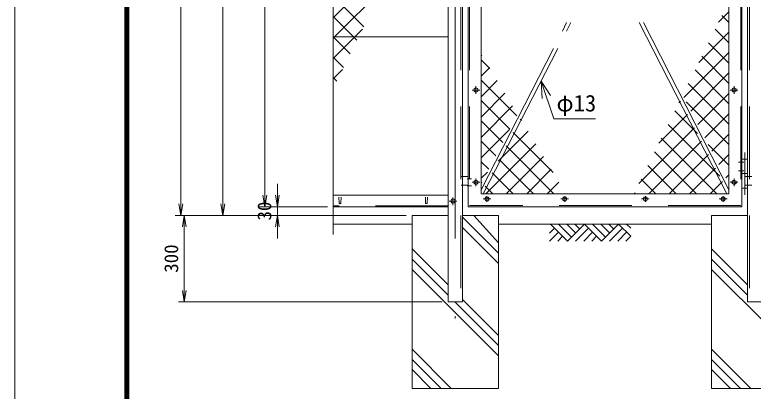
# Model space of a CAD drawing. Units: millimetres, scale not verified. Extents: x -5936 to 5936, y -4198 to 4198.
# Drawn here: x -5936 to -3372, y -1838 to -532 of the extents above; entities that cross this region are included whole.
import ezdxf
from ezdxf.enums import TextEntityAlignment as Align

# ---------------------------------------------------------------- set-up
doc = ezdxf.new("R2010")
doc.units = ezdxf.units.MM
doc.header["$LTSCALE"] = 30
doc.linetypes.add('USER2', pattern=[12.6, 8.4, -4.2])
doc.linetypes.add('USER3', pattern=[50.5, 30, -9, 2.5, -9])
for name, color, linetype, lineweight in [('0-0_22', 7, 'Continuous', 9), ('0-3_27', 3, 'Continuous', 9), ('0-5_D-STR1', 1, 'Continuous', 9), ('0-6_D-STR-DIM', 7, 'Continuous', 9), ('0-7_D-STR-TXT', 7, 'Continuous', 9), ('0-9_D-STR4', 7, 'Continuous', 9), ('0-C_0', 7, 'Continuous', 9), ('0-D_D-DCR-HCH', 7, 'Continuous', 9), ('0-E_1', 7, 'Continuous', 9), ('0-F_D-TTL', 7, 'Continuous', 9)]:
    doc.layers.add(name, color=color, linetype=linetype, lineweight=lineweight)
doc.styles.add('ＭＳ ゴシック', font='')
doc.styles.get('ＭＳ ゴシック').set_extended_font_data('MS Gothic')

# ---------------------------------------------------------------- blocks, each defined once
blk = doc.blocks.new('G73')
at = {"layer": '0-0_22'}
for p, q in [((33380.7, 138142), (34301.9, 139063.2)), ((35555.7, 136528.8), (33380.7, 138703.7)), ((33380.7, 136020.7), (35004, 137644)), ((37632.3, 132330.8), (33380.7, 136582.4)), ((33380.7, 133899.4), (35706.1, 136224.7)), ((33380.7, 131778.1), (36408.2, 134805.5)), ((39709, 128132.8), (33380.7, 134461.1)), ((33380.7, 129656.7), (37110.2, 133386.2)), ((41785.7, 123934.8), (33380.7, 132339.7)), ((33380.7, 127535.4), (37812.3, 131967)), ((33380.7, 125414.1), (38514.4, 130547.7)), ((37652.4, 123321.8), (40620.6, 126290)), ((33913.4, 123321.8), (33380.7, 123854.5)), ((33380.7, 119050.1), (37652.4, 123321.8)), ((45575.2, 111660), (33913.4, 123321.8)), ((33380.7, 112686.2), (42726.8, 122032.3)), ((45575.2, 109538.7), (33380.7, 121733.1)), ((33380.7, 110564.9), (43428.9, 120613)), ((45575.2, 107417.3), (33380.7, 119611.8)), ((45249.4, 105621.8), (32384, 118487.3)), ((32592.9, 118262.3), (33036.8, 118706.2)), ((33380.7, 108443.5), (44131, 119193.8)), ((33380.7, 106322.2), (44833.1, 117774.5)), ((43128.1, 105621.8), (33380.7, 115369.2)), ((41006.8, 105621.8), (33380.7, 113247.9)), ((38885.5, 105621.8), (33380.7, 111126.5)), ((49025.2, 109238.8), (49045.5, 109259.1)), ((36764.2, 105621.8), (33380.7, 109005.2)), ((50092.4, 107142.8), (49025.2, 108210)), ((49025.2, 107117.5), (49747.6, 107839.8)), ((34642.8, 105621.8), (33380.7, 106883.9)), ((49025.2, 104996.1), (50449.7, 106420.6)), ((33380.7, 93594.3), (45408.3, 105621.8)), ((45575.2, 94689.4), (34642.8, 105621.8)), ((45575.2, 96810.7), (36764.2, 105621.8)), ((45575.2, 98932.1), (38885.5, 105621.8)), ((45575.2, 101053.4), (41006.8, 105621.8)), ((45575.2, 103174.7), (43128.1, 105621.8)), ((45575.2, 105296), (45249.4, 105621.8)), ((45408.3, 105621.8), (45575.2, 105788.8)), ((52169, 102944.9), (49025.2, 106088.7)), ((45575.2, 92568.1), (33380.7, 104762.6)), ((49025.2, 102874.8), (51151.7, 105001.3)), ((53713.8, 99278.8), (49025.2, 103967.3)), ((33380.7, 91473), (45575.2, 103667.5)), ((49025.2, 100753.5), (51853.8, 103582.1)), ((45575.2, 90446.8), (33380.7, 102641.3)), ((33380.7, 89351.7), (45575.2, 101546.1)), ((49025.2, 98632.2), (52555.9, 102162.8)), ((52985.6, 97885.6), (49025.2, 101846)), ((44778.9, 89121.8), (33380.7, 100519.9)), ((49025.2, 96510.9), (53258, 100743.6)), ((35272.2, 89121.8), (45575.2, 99424.8)), ((52257.5, 96492.4), (49025.2, 99724.7)), ((49025.2, 94389.5), (53494, 98858.3)), ((54245.7, 98746.9), (54069.5, 98923.1)), ((42657.6, 89121.8), (33380.7, 98398.6)), ((52306, 95549), (54662.1, 97905.1)), ((37393.5, 89121.8), (45575.2, 97303.5)), ((51529.3, 95099.3), (49025.2, 97603.4)), ((56322.4, 94548.9), (53341.3, 97529.9)), ((40536.2, 89121.8), (33380.7, 96277.3)), ((49983.4, 91105), (55364.2, 96485.9)), ((58399.1, 90350.9), (52613.2, 96136.7)), ((50801.2, 93706.1), (49025.2, 95482.1)), ((39514.9, 89121.8), (45575.2, 95182.2)), ((50271.5, 89271.8), (56066.3, 95066.6)), ((57356.8, 89271.8), (51885, 94743.6)), ((38414.9, 89121.8), (33380.7, 94156)), ((49025.2, 92268.2), (51171.4, 94414.4)), ((41636.2, 89121.8), (45575.2, 93060.9)), ((50073.1, 92312.9), (49025.2, 93360.7)), ((55235.5, 89271.8), (51156.9, 93350.4)), ((52392.8, 89271.8), (56768.3, 93647.4)), ((36293.6, 89121.8), (33380.7, 92034.7)), ((53114.2, 89271.8), (50428.8, 91957.2)), ((54514.1, 89271.8), (57470.4, 92228.1)), ((43757.5, 89121.8), (45575.2, 90939.5)), ((49344.9, 90919.7), (49025.2, 91239.4)), ((56635.4, 89271.8), (58172.5, 90808.9)), ((50992.8, 89271.8), (49700.6, 90564)), ((34172.3, 89121.8), (33380.7, 89913.3)), ((58756.7, 89271.8), (58874.6, 89389.6))]:
    blk.add_line(p, q, dxfattribs=at)
for points in [[(43862.4, 119736.8), (40277.4, 123321.8), (33380.7, 130218.4)], [(33380.7, 123292.8), (33409.8, 123321.8), (39216.5, 129128.5)], [(45575.2, 115902.6), (38156, 123321.8), (33380.7, 128097.1)], [(33380.7, 121171.5), (35531.1, 123321.8), (39918.5, 127709.2)], [(45575.2, 113781.3), (36034.7, 123321.8), (33380.7, 125975.8)], [(33614.2, 117162.3), (39773.7, 123321.8), (41322.7, 124870.8)], [(33380.7, 114807.5), (41895.1, 123321.8), (42024.8, 123451.5)], [(33380.7, 104200.9), (34801.7, 105621.8), (45535.1, 116355.3)], [(33380.7, 102079.6), (36923, 105621.8), (45575.2, 114274.1)], [(33380.7, 99958.3), (39044.3, 105621.8), (45575.2, 112152.7)], [(33380.7, 97836.9), (41165.6, 105621.8), (45575.2, 110031.4)], [(33380.7, 95715.6), (43286.9, 105621.8), (45575.2, 107910.1)]]:
    blk.add_lwpolyline(points, dxfattribs=at)
blk = doc.blocks.new('G74')
at = {"layer": '0-0_22'}
for p, q in [((59256.6, 85697.5), (59680.9, 86121.8)), ((59256.6, 84849), (60529.4, 86121.8)), ((60105.1, 85697.5), (61453.3, 84349.4)), ((60529.4, 86121.8), (62301.8, 84349.4)), ((61528.7, 86121.8), (61029.1, 85622.2)), ((62377.2, 86121.8), (61453.3, 85197.9)), ((63225.7, 86121.8), (61877.5, 84773.6)), ((64074.2, 86121.8), (62301.8, 84349.4)), ((63650, 85697.6), (64998.1, 84349.4)), ((64074.2, 86121.8), (65846.7, 84349.4)), ((65073.5, 86121.8), (64573.9, 85622.2)), ((65922, 86121.8), (64998.1, 85197.9)), ((66770.5, 86121.8), (65422.4, 84773.7)), ((67619.1, 86121.8), (65846.6, 84349.4)), ((67718.9, 85173.4), (67194.8, 85697.5)), ((59256.6, 84849), (59756.2, 84349.4)), ((59680.9, 85273.3), (60604.8, 84349.4)), ((62801.5, 84849), (63301.1, 84349.4)), ((63225.7, 85273.3), (64149.6, 84349.4)), ((66845.9, 84349.4), (66346.3, 84849)), ((67694.4, 84349.4), (66770.5, 85273.3))]:
    blk.add_line(p, q, dxfattribs=at)
blk = doc.blocks.new('G75')
at = {"layer": '0-0_22'}
for p, q in [((73911.8, 102305.5), (74825.2, 103219)), ((74825.2, 103623.2), (74755.3, 103693.2)), ((74825.2, 101501.9), (73953.3, 102373.8)), ((71121.7, 97394.1), (74825.2, 101097.6)), ((74825.2, 99380.6), (73151.3, 101054.5)), ((74825.2, 97259.2), (72349.3, 99735.1)), ((71849.8, 96000.9), (74825.2, 98976.3)), ((74825.2, 95137.9), (71547.3, 98415.8)), ((70623.4, 96895.8), (70766, 97038.4)), ((72578, 94607.8), (74825.2, 96855)), ((67335.1, 91486.2), (71494.1, 95645.2)), ((73047.7, 92672.8), (69943.4, 95777.1)), ((74825.2, 93016.6), (71859.7, 95982.1)), ((73306.1, 93214.6), (74825.2, 94733.7)), ((67242, 89271.8), (72222.3, 94252.1)), ((74327.4, 89271.8), (69141.4, 94457.8)), ((72206, 89271.8), (68339.4, 93138.4)), ((69363.3, 89271.8), (72950.4, 92858.9)), ((74034.3, 91821.4), (74825.2, 92612.4)), ((70084.7, 89271.8), (67537.4, 91819.1)), ((74825.2, 90895.3), (74182.3, 91538.2)), ((71484.7, 89271.8), (73678.6, 91465.7)), ((67963.4, 89271.8), (66735.5, 90499.8)), ((73606, 89271.8), (74406.7, 90072.5)), ((74762.4, 90428.2), (74825.2, 90491))]:
    blk.add_line(p, q, dxfattribs=at)
blk = doc.blocks.new('_OPEN')
at = {"layer": '0-C_0'}
blk.add_line((-30, 5), (0, 0), dxfattribs=at)
blk.add_lwpolyline([(-30, -5), (0, 0), (-30, 0)], dxfattribs=at)
blk = doc.blocks.new('G76')
at = {"layer": '0-E_1'}
for q in [(56253.4, 99509.1), (55371.8, 99207.4), (56598.9, 97060.5)]:
    blk.add_line((55249.7, 101003.3), q, dxfattribs=at)

msp = doc.modelspace()

# ---------------------------------------------------------------- linework, layer by layer
at = {"layer": '0-0_22'}
for p, q in [((-4830.62, -541.72), (-4590.3, -301.41)), ((-4724.58, -572.85), (-4830.62, -466.81)), ((-4771.38, -667.46), (-4830.62, -608.23)), ((-4794.78, -714.77), (-4830.62, -678.94)), ((-4830.62, -753.85), (-4797.97, -721.21)), ((-4818.19, -762.08), (-4830.62, -749.65))]:
    msp.add_line(p, q, dxfattribs=at)
for points in [[(-4830.62, -612.43), (-4825.87, -607.68), (-4659.52, -441.34)], [(-4747.98, -620.15), (-4760.45, -607.68), (-4830.62, -537.52)], [(-4830.62, -683.14), (-4755.16, -607.68), (-4728.75, -581.27)]]:
    msp.add_lwpolyline(points, dxfattribs=at)
at = {"layer": '0-3_27', "linetype": 'USER3'}
msp.add_line((-3401.8, -1009.86), (-3401.8, -1156.29), dxfattribs=at)
at = {"layer": '0-3_27'}
for p, q in [((-3391.8, -1032.68), (-3411.8, -1032.68)), ((-3391.8, -1082.68), (-3411.8, -1082.68)), ((-3391.8, -1132.68), (-3411.8, -1132.68))]:
    msp.add_line(p, q, dxfattribs=at)
at = {"layer": '0-5_D-STR1', "linetype": 'USER3'}
for p, q in [((-4406.8, 1107.56), (-4406.8, -1584.93)), ((-4348.23, -792.68), (-4321.35, -792.68)), ((-4348.23, -792.68), (-4321.35, -792.68)), ((-4334.8, -779.25), (-4334.8, -806.13)), ((-4334.8, -779.25), (-4334.8, -806.13)), ((-3425.37, -792.68), (-3452.25, -792.68)), ((-3425.37, -792.68), (-3452.25, -792.68)), ((-3438.8, -779.25), (-3438.8, -806.13)), ((-3438.8, -779.25), (-3438.8, -806.13)), ((-4334.8, -1099.25), (-4334.8, -1126.13)), ((-4334.8, -1099.25), (-4334.8, -1126.13)), ((-3438.8, -1099.25), (-3438.8, -1126.13)), ((-3438.8, -1099.25), (-3438.8, -1126.13)), ((-4348.23, -1112.68), (-4321.35, -1112.68)), ((-4348.23, -1112.68), (-4321.35, -1112.68)), ((-3425.37, -1112.68), (-3452.25, -1112.68)), ((-3425.37, -1112.68), (-3452.25, -1112.68)), ((-4401.37, -1177.68), (-4428.25, -1177.68)), ((-4414.8, -1165.46), (-4414.8, -1192.32)), ((-4310.23, -1170.68), (-4283.35, -1170.68)), ((-4296.8, -1161.32), (-4296.8, -1180.31)), ((-4040.23, -1170.68), (-4013.35, -1170.68)), ((-4026.8, -1161.32), (-4026.8, -1180.31)), ((-3760.23, -1170.68), (-3733.35, -1170.68)), ((-3746.8, -1161.32), (-3746.8, -1180.31)), ((-3490.23, -1170.68), (-3463.35, -1170.68)), ((-3476.8, -1161.32), (-3476.8, -1180.31))]:
    msp.add_line(p, q, dxfattribs=at)
at = {"layer": '0-5_D-STR1'}
for p, q in [((-4431.8, 1040.15), (-4431.8, -1527.68)), ((-4381.8, 1040.15), (-4381.8, -1527.68)), ((-4361.8, 1040.15), (-4361.8, -1197.68)), ((-4316.8, 1040.15), (-4316.8, -1152.68)), ((-3456.8, 1040.15), (-3456.8, -1152.68)), ((-3411.8, 1040.15), (-3411.8, -1197.68)), ((-3391.8, 1040.15), (-3391.8, -1527.68)), ((-4830.62, -257.7), (-4830.62, -1293.37)), ((-4020.09, -558.8), (-4035.02, -587.96)), ((-4005.49, -558.8), (-4020.42, -587.96)), ((-3464.1, -1152.68), (-3768.11, -558.8)), ((-3456.8, -1138.42), (-3753.51, -558.8)), ((-4431.8, -607.68), (-4830.62, -607.68)), ((-4065.73, -647.96), (-4316.8, -1138.42)), ((-4051.13, -647.96), (-4309.5, -1152.68)), ((-4064.12, -893.06), (-3919.8, -893.06)), ((-3405.06, -1042.68), (-3423.92, -1042.68)), ((-3405.06, -1072.68), (-3423.55, -1072.68)), ((-4386.26, -1092.68), (-4364.27, -1092.68)), ((-4365.52, -1100.68), (-4350.73, -1100.68)), ((-3377.35, -1092.68), (-3398.79, -1092.68)), ((-3391.8, -1107.14), (-3391.8, -1085.7)), ((-4386.26, -1122.68), (-4364.27, -1122.68)), ((-4365.52, -1124.68), (-4350.73, -1124.68)), ((-3377.35, -1122.68), (-3398.79, -1122.68)), ((-3456.8, -1152.68), (-4316.8, -1152.68)), ((-4431.8, -1157.68), (-4830.62, -1157.68)), ((-4810.55, -1164.18), (-4809.8, -1184.68)), ((-4803.05, -1164.18), (-4803.8, -1184.68)), ((-4510.55, -1164.18), (-4509.8, -1184.68)), ((-4503.05, -1164.18), (-4503.8, -1184.68)), ((-4431.8, -1197.68), (-4830.62, -1197.68)), ((-3411.8, -1197.68), (-4361.8, -1197.68)), ((-4381.8, -1527.68), (-4431.8, -1527.68)), ((-3391.8, -1527.68), (-3341.8, -1527.68))]:
    msp.add_line(p, q, dxfattribs=at)
at = {"layer": '0-5_D-STR1', "linetype": 'USER2'}
for p, q in [((-4387.8, 1040.15), (-4387.8, -1527.68)), ((-4357.8, 1040.15), (-4357.8, -1193.68)), ((-3415.8, 1040.15), (-3415.8, -1193.68)), ((-3385.8, 1040.15), (-3385.8, -1527.68)), ((-4431.8, -1194.68), (-4830.62, -1194.68)), ((-3415.8, -1193.68), (-4357.8, -1193.68))]:
    msp.add_line(p, q, dxfattribs=at)
at = {"layer": '0-5_D-STR1'}
for points in [[(-4334.8, -800.52), (-4328.01, -796.6), (-4328.01, -788.76), (-4334.8, -784.84), (-4341.59, -788.76), (-4341.59, -796.6)], [(-4334.8, -800.52), (-4328.01, -796.6), (-4328.01, -788.76), (-4334.8, -784.84), (-4341.59, -788.76), (-4341.59, -796.6)], [(-3438.8, -800.52), (-3445.59, -796.6), (-3445.59, -788.76), (-3438.8, -784.84), (-3432.01, -788.76), (-3432.01, -796.6)], [(-3438.8, -800.52), (-3445.59, -796.6), (-3445.59, -788.76), (-3438.8, -784.84), (-3432.01, -788.76), (-3432.01, -796.6)], [(-4334.8, -1120.52), (-4328.01, -1116.6), (-4328.01, -1108.76), (-4334.8, -1104.84), (-4341.59, -1108.76), (-4341.59, -1116.6)], [(-4334.8, -1120.52), (-4328.01, -1116.6), (-4328.01, -1108.76), (-4334.8, -1104.84), (-4341.59, -1108.76), (-4341.59, -1116.6)], [(-3438.8, -1120.52), (-3445.59, -1116.6), (-3445.59, -1108.76), (-3438.8, -1104.84), (-3432.01, -1108.76), (-3432.01, -1116.6)], [(-3438.8, -1120.52), (-3445.59, -1116.6), (-3445.59, -1108.76), (-3438.8, -1104.84), (-3432.01, -1108.76), (-3432.01, -1116.6)], [(-4422.64, -1177.68), (-4418.72, -1184.47), (-4410.88, -1184.47), (-4406.96, -1177.68), (-4410.88, -1170.89), (-4418.72, -1170.89)], [(-4288.96, -1170.68), (-4292.88, -1177.47), (-4300.72, -1177.47), (-4304.64, -1170.68), (-4300.72, -1163.89), (-4292.88, -1163.89)], [(-4018.96, -1170.68), (-4022.88, -1177.47), (-4030.72, -1177.47), (-4034.64, -1170.68), (-4030.72, -1163.89), (-4022.88, -1163.89)], [(-3738.96, -1170.68), (-3742.88, -1177.47), (-3750.72, -1177.47), (-3754.64, -1170.68), (-3750.72, -1163.89), (-3742.88, -1163.89)], [(-3468.96, -1170.68), (-3472.88, -1177.47), (-3480.72, -1177.47), (-3484.64, -1170.68), (-3480.72, -1163.89), (-3472.88, -1163.89)]]:
    msp.add_lwpolyline(points, close=True, dxfattribs=at)
for centre in [(-4334.8, -792.68), (-4334.8, -792.68), (-3438.8, -792.68), (-3438.8, -792.68), (-4334.8, -1112.68), (-4334.8, -1112.68), (-3438.8, -1112.68), (-3438.8, -1112.68), (-4414.8, -1177.68), (-4296.8, -1170.68), (-4026.8, -1170.68), (-3746.8, -1170.68), (-3476.8, -1170.68)]:
    msp.add_circle(centre, 6.8, dxfattribs=at)
for centre in [(-4806.8, -1184.68), (-4506.8, -1184.68)]:
    msp.add_arc(centre, 3, 180, 0, dxfattribs=at)
at = {"layer": '0-6_D-STR-DIM'}
for p, q in [((-5359.66, 1000.15), (-5359.66, -1187.68)), ((-5213.83, 532.32), (-5213.83, -1187.68)), ((-5067.99, -1157.68), (-5067.99, 532.32)), ((-5024.21, -1157.68), (-5024.21, -1117.68)), ((-4850.62, -1197.68), (-5087.99, -1197.68)), ((-4850.62, -1197.68), (-5044.21, -1197.68)), ((-5024.21, -1227.68), (-5024.21, -1197.68)), ((-4576.8, -1227.68), (-5379.66, -1227.68)), ((-4576.8, -1227.68), (-5367.51, -1227.68)), ((-4576.8, -1227.68), (-5233.83, -1227.68)), ((-4576.8, -1227.68), (-5044.21, -1227.68)), ((-5347.51, -1487.68), (-5347.51, -1267.68)), ((-5024.21, -1267.68), (-5024.21, -1307.68)), ((-4451.8, -1527.68), (-5367.51, -1527.68))]:
    msp.add_line(p, q, dxfattribs=at)
at = {"layer": '0-9_D-STR4'}
for p, q in [((-4556.8, -1227.68), (-4556.8, -1827.68)), ((-4556.8, -1227.68), (-4431.8, -1227.68)), ((-4381.8, -1227.68), (-4256.8, -1227.68)), ((-4256.8, -1227.68), (-4256.8, -1827.68)), ((-3516.8, -1227.68), (-3516.8, -1827.68)), ((-3391.8, -1227.68), (-3516.8, -1227.68)), ((-4556.8, -1257.68), (-4830.62, -1257.68)), ((-3516.8, -1257.68), (-4256.8, -1257.68)), ((-4556.8, -1827.68), (-4256.8, -1827.68)), ((-3216.8, -1827.68), (-3516.8, -1827.68))]:
    msp.add_line(p, q, dxfattribs=at)
at = {"layer": '0-D_D-DCR-HCH'}
for p, q in [((-4256.8, -1323.34), (-4342.45, -1227.68)), ((-4256.8, -1358.69), (-4381.8, -1233.69)), ((-4256.8, -1394.05), (-4381.8, -1269.05)), ((-4431.8, -1469.11), (-4556.8, -1344.11)), ((-3391.8, -1469.11), (-3516.8, -1344.11)), ((-4431.8, -1504.46), (-4556.8, -1379.46)), ((-3391.8, -1504.46), (-3516.8, -1379.46)), ((-4256.8, -1714.82), (-4556.8, -1414.82)), ((-3216.8, -1714.82), (-3516.8, -1414.82)), ((-4256.8, -1679.46), (-4408.58, -1527.68)), ((-4256.8, -1644.11), (-4381.8, -1519.11)), ((-4420.91, -1827.68), (-4556.8, -1691.79)), ((-3380.91, -1827.68), (-3516.8, -1691.79)), ((-4456.26, -1827.68), (-4556.8, -1727.15)), ((-3416.26, -1827.68), (-3516.8, -1727.15)), ((-4491.62, -1827.68), (-4556.8, -1762.5)), ((-3451.62, -1827.68), (-3516.8, -1762.5))]:
    msp.add_line(p, q, dxfattribs=at)
at = {"layer": '0-F_D-TTL', "color": 2, "lineweight": 18}
msp.add_lwpolyline([(-5936, 4197.6), (5936, 4197.6), (5936, -4197.6), (-5936, -4197.6)], close=True, dxfattribs=at)
at = {"layer": '0-F_D-TTL'}
for points in [[(-5554.4, 3886.67), (5554.4, 3886.67), (5554.4, -3886.67), (-5554.4, -3886.67)], [(-5550.87, 3883.13), (5550.87, 3883.13), (5550.87, -3883.13), (-5550.87, -3883.13)], [(-5547.33, 3879.6), (5547.33, 3879.6), (5547.33, -3879.6), (-5547.33, -3879.6)], [(-5543.8, 3876.07), (5543.8, 3876.07), (5543.8, -3876.07), (-5543.8, -3876.07)], [(-5540.27, 3872.53), (5540.27, 3872.53), (5540.27, -3872.53), (-5540.27, -3872.53)]]:
    msp.add_lwpolyline(points, close=True, dxfattribs=at)

# ---------------------------------------------------------------- block references
at = {"layer": '0-5_D-STR1', "xscale": -0.03333333, "yscale": 0.03333333}
msp.add_blockref('G73', (-1822.63, -4128.41), dxfattribs=at)
at = {"layer": '0-6_D-STR-DIM', "xscale": 0.03333333, "yscale": 0.03333333}
msp.add_blockref('G76', (-5950.75, -4128.41), dxfattribs=at)
at = {"layer": '0-6_D-STR-DIM', "xscale": 1.333333, "yscale": 1.333333}
for p, rotation in [((-5067.99, -1197.68), 270), ((-5024.21, -1197.68), 270), ((-5359.66, -1227.68), 270), ((-5213.83, -1227.68), 270), ((-5347.51, -1227.68), 90), ((-5024.21, -1227.68), 90), ((-5347.51, -1527.68), 270)]:
    msp.add_blockref('_OPEN', p, dxfattribs=dict(at, rotation=rotation))
at = {"layer": '0-C_0', "xscale": -0.03333333, "yscale": 0.03333333}
for name in ['G75', 'G74']:
    msp.add_blockref(name, (-1822.63, -4128.41), dxfattribs=at)

# ---------------------------------------------------------------- texts
at = {"layer": '0-6_D-STR-DIM', "style": 'ＭＳ ゴシック'}
for s, p in [('30', (-5030.96, -1245.31)), ('300', (-5354.26, -1426.56))]:
    msp.add_text(s, height=48.17, rotation=90, dxfattribs=at).set_placement(p, align=Align.BOTTOM_LEFT)
at = {"layer": '0-7_D-STR-TXT', "style": 'ＭＳ ゴシック'}
msp.add_text('φ13', height=57.62, dxfattribs=at).set_placement((-4055.41, -884.26), align=Align.BOTTOM_LEFT)

doc.saveas('drawing.dxf')
